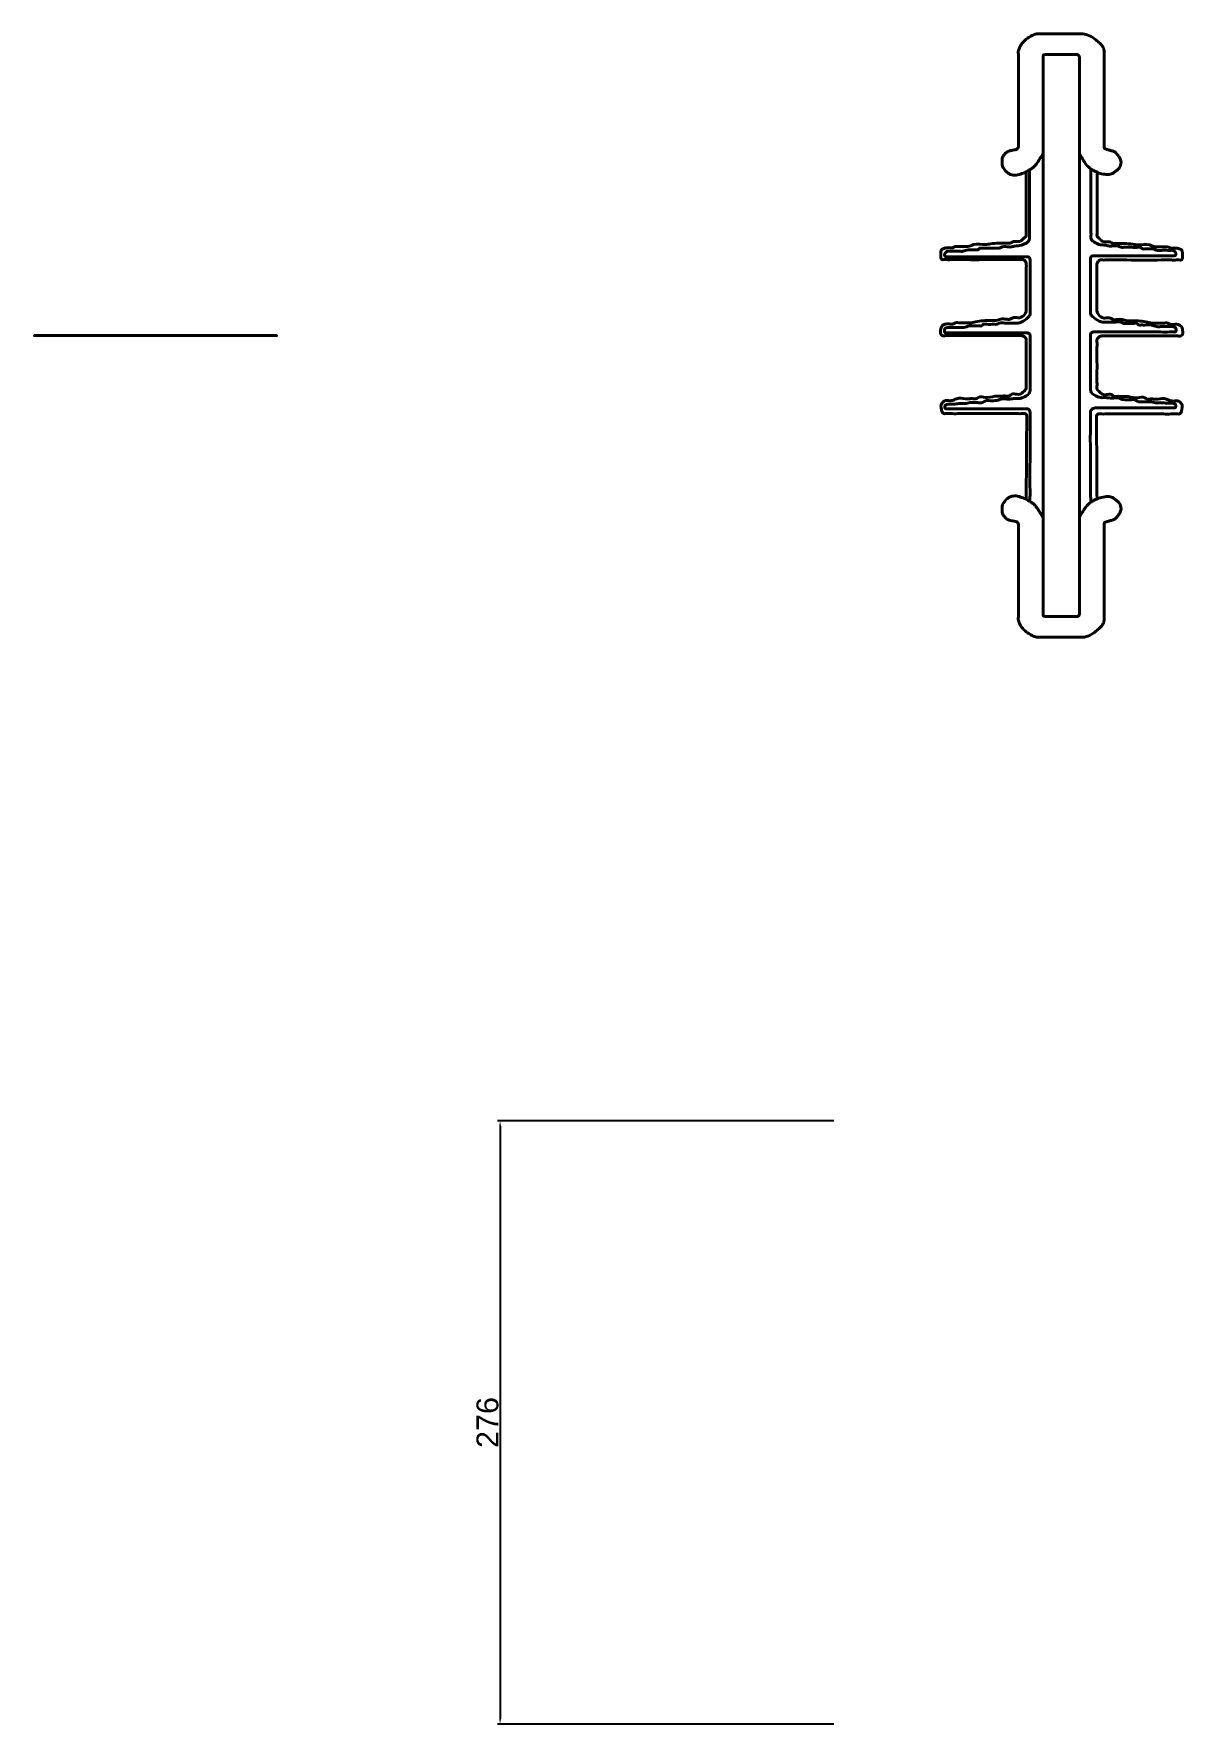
# Model space of a CAD drawing. Header units: millimetres. Extents: x 4108 to 4634, y 1824 to 2597.
import ezdxf

# ---------------------------------------------------------------- set-up
doc = ezdxf.new("R2010")
doc.units = ezdxf.units.MM
doc.styles.get("Standard").update_dxf_attribs({"font": 'arial.ttf'})
doc.dimstyles.new('ISO-25', dxfattribs={"dimtxt": 10, "dimasz": 2.5, "dimexe": 1.25, "dimexo": 0.625, "dimtad": 1, "dimtxsty": 'Standard', "dimcen": 2.5, "dimadec": 0, "dimazin": 0, "dimtfac": 1, "dimtmove": 0, "dimatfit": 3, "dimfxl": 1, "dimarcsym": 0})

# ---------------------------------------------------------------- blocks, each defined once
blk = doc.blocks.new('*D1')
at = {"color": 0, "lineweight": -2, "transparency": 16777216}
for p, q in [((4473.82, 2099.85), (4320, 2099.85)), ((4321.25, 2097.35), (4321.25, 1826.35)), ((4473.82, 1823.85), (4320, 1823.85))]:
    blk.add_line(p, q, dxfattribs=at)
at = {"color": 0, "lineweight": 40, "transparency": 16777216}
for points in [[(4320.83, 2097.35), (4321.66, 2097.35), (4321.25, 2099.85)], [(4320.83, 1826.35), (4321.66, 1826.35), (4321.25, 1823.85)]]:
    blk.add_solid(points, dxfattribs=at)
at = {"layer": 'Defpoints', "color": 0, "lineweight": 40, "transparency": 16777216}
for p in [(4474.44, 2099.85), (4321.25, 1823.85), (4474.44, 1823.85)]:
    blk.add_point(p, dxfattribs=at)
at = {"color": 0, "lineweight": 40, "transparency": 16777216, "insert": (4315.52, 1961.85), "char_height": 10, "attachment_point": 5, "rotation": 90}
blk.add_mtext('276', dxfattribs=at)

msp = doc.modelspace()

# ---------------------------------------------------------------- linework, layer by layer
at = {"color": 1, "lineweight": 40}
for points in [[(4577.744, 2597.066), (4573.292, 2597.066), (4570.135, 2597.066), (4568.435, 2597.066), (4567.424, 2597.066), (4566.614, 2597.066), (4564.591, 2596.258), (4562.527, 2595.044), (4560.301, 2593.063), (4559.005, 2591.122), (4558.317, 2589.383), (4558.317, 2587.24), (4558.317, 2584.094), (4558.317, 2581.924), (4558.317, 2575.631), (4558.317, 2563.145), (4558.317, 2555.992), (4558.317, 2550.674), (4558.317, 2548.097), (4558.317, 2546.398), (4558.317, 2545.413), (4557.651, 2544.29), (4556.38, 2543.964), (4554.145, 2543.478), (4552.604, 2542.721), (4551.664, 2541.573), (4550.858, 2540.066), (4550.858, 2539.416), (4550.858, 2537.628), (4551.294, 2535.906), (4551.924, 2535.078), (4553.618, 2533.331), (4554.761, 2532.774), (4557.231, 2532.461), (4559.945, 2533.176), (4561.871, 2533.965)], [(4577.744, 2597.066), (4580.787, 2597.066), (4584.158, 2597.066), (4587.156, 2597.066), (4587.771, 2597.066), (4590.767, 2596.223), (4593.772, 2594.306), (4595.582, 2592.768), (4596.699, 2591.446), (4597.455, 2589.866), (4597.598, 2588.641), (4597.598, 2588.014), (4597.598, 2584.813), (4597.598, 2575.743), (4597.598, 2565.882), (4597.598, 2559.074), (4597.598, 2552.382), (4597.598, 2550.394), (4597.598, 2549.093), (4597.598, 2547.9), (4597.598, 2547.081), (4597.598, 2545.977), (4597.598, 2545.282), (4597.598, 2544.89), (4598.453, 2544.259), (4599.219, 2544.071), (4600.788, 2543.625), (4602.356, 2543.038), (4603.248, 2542.236), (4604.383, 2540.721), (4605.173, 2538.951), (4604.799, 2536.354), (4603.804, 2535.035), (4602.61, 2534.041), (4601.344, 2533.192), (4599.282, 2532.722), (4596.266, 2533.1), (4595.099, 2533.41), (4594.269, 2533.804)], [(4163.258, 2459.066, 138), (4158.806, 2459.066, 138), (4155.649, 2459.066, 138), (4153.95, 2459.066, 138), (4152.938, 2459.066, 138), (4152.128, 2459.066, 138), (4150.105, 2459.066, 137.191), (4148.041, 2459.066, 135.978), (4145.815, 2459.066, 133.996), (4144.52, 2459.066, 132.055), (4143.832, 2459.066, 130.317), (4143.832, 2459.066, 128.173), (4143.832, 2459.066, 125.028), (4143.832, 2459.066, 122.858), (4143.832, 2459.066, 116.564), (4143.832, 2459.066, 104.078), (4143.832, 2459.066, 96.925), (4143.832, 2459.066, 91.608), (4143.832, 2459.066, 89.031), (4143.832, 2459.066, 87.332), (4143.832, 2459.066, 86.347), (4143.165, 2459.066, 85.223), (4141.894, 2459.066, 84.898), (4139.659, 2459.066, 84.411), (4138.118, 2459.066, 83.655), (4137.178, 2459.066, 82.506), (4136.372, 2459.066, 81), (4136.372, 2459.066, 80.35), (4136.372, 2459.066, 78.562), (4136.808, 2459.066, 76.84), (4137.438, 2459.066, 76.012), (4139.133, 2459.066, 74.265), (4140.275, 2459.066, 73.707), (4142.745, 2459.066, 73.395), (4145.459, 2459.066, 74.11), (4147.385, 2459.066, 74.899)], [(4163.258, 2459.066, -138), (4158.806, 2459.066, -138), (4155.649, 2459.066, -138), (4153.95, 2459.066, -138), (4152.938, 2459.066, -138), (4152.128, 2459.066, -138), (4150.105, 2459.066, -137.191), (4148.041, 2459.066, -135.978), (4145.815, 2459.066, -133.996), (4144.52, 2459.066, -132.055), (4143.832, 2459.066, -130.317), (4143.832, 2459.066, -128.173), (4143.832, 2459.066, -125.028), (4143.832, 2459.066, -122.858), (4143.832, 2459.066, -116.564), (4143.832, 2459.066, -104.078), (4143.832, 2459.066, -96.925), (4143.832, 2459.066, -91.608), (4143.832, 2459.066, -89.031), (4143.832, 2459.066, -87.332), (4143.832, 2459.066, -86.347), (4143.165, 2459.066, -85.223), (4141.894, 2459.066, -84.898), (4139.659, 2459.066, -84.411), (4138.118, 2459.066, -83.655), (4137.178, 2459.066, -82.506), (4136.372, 2459.066, -81), (4136.372, 2459.066, -80.35), (4136.372, 2459.066, -78.562), (4136.808, 2459.066, -76.84), (4137.438, 2459.066, -76.012), (4139.133, 2459.066, -74.265), (4140.275, 2459.066, -73.707), (4142.745, 2459.066, -73.395), (4145.459, 2459.066, -74.11), (4147.385, 2459.066, -74.899)], [(4163.258, 2459.066, 138), (4166.302, 2459.066, 138), (4169.672, 2459.066, 138), (4172.67, 2459.066, 138), (4173.285, 2459.066, 138), (4176.281, 2459.066, 137.157), (4179.287, 2459.066, 135.24), (4181.096, 2459.066, 133.702), (4182.213, 2459.066, 132.38), (4182.969, 2459.066, 130.8), (4183.112, 2459.066, 129.575), (4183.112, 2459.066, 128.948), (4183.112, 2459.066, 125.747), (4183.112, 2459.066, 116.677), (4183.112, 2459.066, 106.815), (4183.112, 2459.066, 100.008), (4183.112, 2459.066, 93.315), (4183.112, 2459.066, 91.327), (4183.112, 2459.066, 90.027), (4183.112, 2459.066, 88.834), (4183.112, 2459.066, 88.015), (4183.112, 2459.066, 86.91), (4183.112, 2459.066, 86.216), (4183.112, 2459.066, 85.824), (4183.967, 2459.066, 85.193), (4184.733, 2459.066, 85.004), (4186.302, 2459.066, 84.559), (4187.871, 2459.066, 83.971), (4188.762, 2459.066, 83.17), (4189.897, 2459.066, 81.654), (4190.688, 2459.066, 79.885), (4190.313, 2459.066, 77.288), (4189.318, 2459.066, 75.969), (4188.125, 2459.066, 74.975), (4186.859, 2459.066, 74.125), (4184.797, 2459.066, 73.655), (4181.78, 2459.066, 74.034), (4180.614, 2459.066, 74.343), (4179.783, 2459.066, 74.737)], [(4163.258, 2459.066, -138), (4166.302, 2459.066, -138), (4169.672, 2459.066, -138), (4172.67, 2459.066, -138), (4173.285, 2459.066, -138), (4176.281, 2459.066, -137.157), (4179.287, 2459.066, -135.24), (4181.096, 2459.066, -133.702), (4182.213, 2459.066, -132.38), (4182.969, 2459.066, -130.8), (4183.112, 2459.066, -129.575), (4183.112, 2459.066, -128.948), (4183.112, 2459.066, -125.747), (4183.112, 2459.066, -116.677), (4183.112, 2459.066, -106.815), (4183.112, 2459.066, -100.008), (4183.112, 2459.066, -93.315), (4183.112, 2459.066, -91.327), (4183.112, 2459.066, -90.027), (4183.112, 2459.066, -88.834), (4183.112, 2459.066, -88.015), (4183.112, 2459.066, -86.91), (4183.112, 2459.066, -86.216), (4183.112, 2459.066, -85.824), (4183.967, 2459.066, -85.193), (4184.733, 2459.066, -85.004), (4186.302, 2459.066, -84.559), (4187.871, 2459.066, -83.971), (4188.762, 2459.066, -83.17), (4189.897, 2459.066, -81.654), (4190.688, 2459.066, -79.885), (4190.313, 2459.066, -77.288), (4189.318, 2459.066, -75.969), (4188.125, 2459.066, -74.975), (4186.859, 2459.066, -74.125), (4184.797, 2459.066, -73.655), (4181.78, 2459.066, -74.034), (4180.614, 2459.066, -74.343), (4179.783, 2459.066, -74.737)], [(4577.744, 2321.066), (4573.292, 2321.066), (4570.135, 2321.066), (4568.435, 2321.066), (4567.424, 2321.066), (4566.614, 2321.066), (4564.591, 2321.875), (4562.527, 2323.088), (4560.301, 2325.07), (4559.005, 2327.011), (4558.317, 2328.75), (4558.317, 2330.893), (4558.317, 2334.038), (4558.317, 2336.209), (4558.317, 2342.502), (4558.317, 2354.988), (4558.317, 2362.141), (4558.317, 2367.459), (4558.317, 2370.035), (4558.317, 2371.734), (4558.317, 2372.72), (4557.651, 2373.843), (4556.38, 2374.169), (4554.145, 2374.655), (4552.604, 2375.412), (4551.664, 2376.56), (4550.858, 2378.066), (4550.858, 2378.716), (4550.858, 2380.505), (4551.294, 2382.227), (4551.924, 2383.055), (4553.618, 2384.802), (4554.761, 2385.359), (4557.231, 2385.672), (4559.945, 2384.956), (4561.871, 2384.167)], [(4577.744, 2321.066), (4580.787, 2321.066), (4584.158, 2321.066), (4587.156, 2321.066), (4587.771, 2321.066), (4590.767, 2321.909), (4593.772, 2323.826), (4595.582, 2325.364), (4596.699, 2326.686), (4597.455, 2328.266), (4597.598, 2329.491), (4597.598, 2330.119), (4597.598, 2333.32), (4597.598, 2342.39), (4597.598, 2352.251), (4597.598, 2359.058), (4597.598, 2365.751), (4597.598, 2367.739), (4597.598, 2369.039), (4597.598, 2370.232), (4597.598, 2371.052), (4597.598, 2372.156), (4597.598, 2372.851), (4597.598, 2373.243), (4598.453, 2373.873), (4599.219, 2374.062), (4600.788, 2374.507), (4602.356, 2375.095), (4603.248, 2375.896), (4604.383, 2377.412), (4605.173, 2379.181), (4604.799, 2381.778), (4603.804, 2383.098), (4602.61, 2384.092), (4601.344, 2384.941), (4599.282, 2385.411), (4596.266, 2385.032), (4595.099, 2384.723), (4594.269, 2384.329)]]:
    msp.add_spline(points, degree=3, dxfattribs=at)
at = {"color": 4, "lineweight": 40}
for points in [[(4569.646, 2542.29), (4569.646, 2550.751), (4569.646, 2558.075), (4569.646, 2572.825), (4569.646, 2578.849), (4569.646, 2582.456), (4569.646, 2584.423), (4569.646, 2585.896), (4569.646, 2586.827), (4569.646, 2587.174), (4570.561, 2587.645), (4571.284, 2587.645), (4572.792, 2587.645), (4573.794, 2587.645), (4577.7, 2587.645), (4580.925, 2587.645), (4582.564, 2587.645), (4584.091, 2587.645), (4584.697, 2587.645), (4585.259, 2587.645), (4586.112, 2586.874), (4586.266, 2585.703), (4586.266, 2584.425), (4586.266, 2579.06), (4586.266, 2563.932), (4586.266, 2554.321), (4586.266, 2549.548), (4586.266, 2547.606), (4586.266, 2543.594), (4586.266, 2542.783), (4586.284, 2542.114)], [(4155.161, 2459.066, 83.224), (4155.161, 2459.066, 91.685), (4155.161, 2459.066, 99.008), (4155.161, 2459.066, 113.759), (4155.161, 2459.066, 119.783), (4155.161, 2459.066, 123.39), (4155.161, 2459.066, 125.357), (4155.161, 2459.066, 126.83), (4155.161, 2459.066, 127.761), (4155.161, 2459.066, 128.108), (4156.075, 2459.066, 128.578), (4156.798, 2459.066, 128.578), (4158.306, 2459.066, 128.578), (4159.308, 2459.066, 128.578), (4163.214, 2459.066, 128.578), (4166.439, 2459.066, 128.578), (4168.078, 2459.066, 128.578), (4169.605, 2459.066, 128.578), (4170.212, 2459.066, 128.578), (4170.773, 2459.066, 128.578), (4171.626, 2459.066, 127.808), (4171.78, 2459.066, 126.637), (4171.78, 2459.066, 125.359), (4171.78, 2459.066, 119.994), (4171.78, 2459.066, 104.866), (4171.78, 2459.066, 95.255), (4171.78, 2459.066, 90.482), (4171.78, 2459.066, 88.54), (4171.78, 2459.066, 84.527), (4171.78, 2459.066, 83.717), (4171.798, 2459.066, 83.047)], [(4155.161, 2459.066, -83.224), (4155.161, 2459.066, -91.685), (4155.161, 2459.066, -99.008), (4155.161, 2459.066, -113.759), (4155.161, 2459.066, -119.783), (4155.161, 2459.066, -123.39), (4155.161, 2459.066, -125.357), (4155.161, 2459.066, -126.83), (4155.161, 2459.066, -127.761), (4155.161, 2459.066, -128.108), (4156.075, 2459.066, -128.578), (4156.798, 2459.066, -128.578), (4158.306, 2459.066, -128.578), (4159.308, 2459.066, -128.578), (4163.214, 2459.066, -128.578), (4166.439, 2459.066, -128.578), (4168.078, 2459.066, -128.578), (4169.605, 2459.066, -128.578), (4170.212, 2459.066, -128.578), (4170.773, 2459.066, -128.578), (4171.626, 2459.066, -127.808), (4171.78, 2459.066, -126.637), (4171.78, 2459.066, -125.359), (4171.78, 2459.066, -119.994), (4171.78, 2459.066, -104.866), (4171.78, 2459.066, -95.255), (4171.78, 2459.066, -90.482), (4171.78, 2459.066, -88.54), (4171.78, 2459.066, -84.527), (4171.78, 2459.066, -83.717), (4171.798, 2459.066, -83.047)], [(4569.646, 2375.843), (4569.646, 2367.382), (4569.646, 2360.058), (4569.646, 2345.307), (4569.646, 2339.284), (4569.646, 2335.676), (4569.646, 2333.709), (4569.646, 2332.237), (4569.646, 2331.306), (4569.646, 2330.958), (4570.561, 2330.488), (4571.284, 2330.488), (4572.792, 2330.488), (4573.794, 2330.488), (4577.7, 2330.488), (4580.925, 2330.488), (4582.564, 2330.488), (4584.091, 2330.488), (4584.697, 2330.488), (4585.259, 2330.488), (4586.112, 2331.259), (4586.266, 2332.429), (4586.266, 2333.707), (4586.266, 2339.072), (4586.266, 2354.201), (4586.266, 2363.812), (4586.266, 2368.585), (4586.266, 2370.526), (4586.266, 2374.539), (4586.266, 2375.35), (4586.284, 2376.019)]]:
    msp.add_spline(points, degree=3, dxfattribs=at)
at = {"color": 3, "lineweight": 40}
for points in [[(4563.41, 2534.88), (4564.801, 2535.762), (4565.751, 2536.636), (4566.65, 2537.685), (4567.989, 2539.759), (4568.995, 2541.268), (4569.646, 2542.29)], [(4591.504, 2535.29), (4589.127, 2537.515), (4588.075, 2539.122), (4587.596, 2539.912), (4586.284, 2542.114)], [(4148.924, 2459.066, 75.814), (4150.315, 2459.066, 76.696), (4151.265, 2459.066, 77.57), (4152.164, 2459.066, 78.619), (4153.503, 2459.066, 80.693), (4154.509, 2459.066, 82.201), (4155.161, 2459.066, 83.224)], [(4148.924, 2459.066, -75.814), (4150.315, 2459.066, -76.696), (4151.265, 2459.066, -77.57), (4152.164, 2459.066, -78.619), (4153.503, 2459.066, -80.693), (4154.509, 2459.066, -82.201), (4155.161, 2459.066, -83.224)], [(4177.018, 2459.066, 76.224), (4174.641, 2459.066, 78.448), (4173.589, 2459.066, 80.056), (4173.11, 2459.066, 80.846), (4171.798, 2459.066, 83.047)], [(4177.018, 2459.066, -76.224), (4174.641, 2459.066, -78.448), (4173.589, 2459.066, -80.056), (4173.11, 2459.066, -80.846), (4172.024, 2459.066, -82.452), (4171.798, 2459.066, -83.047)], [(4563.41, 2383.253), (4564.801, 2382.37), (4565.751, 2381.496), (4566.65, 2380.448), (4567.989, 2378.373), (4568.995, 2376.865), (4569.646, 2375.843)], [(4591.504, 2382.843), (4589.127, 2380.618), (4588.075, 2379.01), (4587.596, 2378.22), (4586.51, 2376.614), (4586.284, 2376.019)]]:
    msp.add_spline(points, degree=3, dxfattribs=at)
at = {"color": 5, "lineweight": 40}
for points in [[(4569.646, 2542.29), (4569.646, 2375.843)], [(4586.284, 2542.114), (4586.284, 2376.019)], [(4155.161, 2459.066, 83.224), (4155.161, 2459.066, -83.224)], [(4171.798, 2459.066, 83.047), (4171.798, 2459.066, -83.047)]]:
    msp.add_spline(points, degree=3, dxfattribs=at)
at = {"color": 6, "lineweight": 40}
for points in [[(4561.871, 2533.965), (4561.871, 2530.201), (4561.871, 2526.821), (4561.871, 2519.944), (4561.871, 2514.729), (4561.871, 2510.245), (4561.871, 2507.935), (4561.871, 2506.689), (4561.871, 2505.589), (4561.871, 2504.691), (4560.947, 2503.701), (4559.388, 2502.326), (4557.425, 2502.051), (4556.031, 2502.051), (4554.49, 2501.318), (4553.7, 2501.318), (4552.109, 2501.318), (4549.357, 2501.318), (4545.541, 2501.004), (4543.288, 2500.688), (4537.766, 2500.688), (4535.103, 2499.77), (4534.11, 2499.77), (4529.748, 2499.77), (4528.8, 2499.557), (4528.287, 2499.2), (4527.715, 2499.2), (4525.413, 2499.2), (4523.887, 2498.794), (4523.111, 2498.246), (4522.835, 2497.111), (4522.835, 2495.854), (4522.835, 2494.728), (4523.288, 2493.787), (4524.249, 2493.787), (4525.613, 2493.787), (4527.861, 2493.787), (4532.472, 2493.787), (4548.234, 2493.787), (4552.755, 2493.787), (4555.006, 2493.787), (4555.952, 2493.787), (4557.149, 2493.787), (4558.095, 2493.787), (4559.35, 2493.787), (4560.257, 2493.787), (4561.089, 2493.47), (4561.537, 2492.974), (4561.927, 2491.602), (4561.927, 2490.323), (4561.927, 2488.9), (4561.927, 2485.434), (4561.927, 2479.351), (4561.927, 2476.765), (4561.927, 2475.031), (4561.927, 2473.447), (4561.927, 2472.15), (4561.927, 2471.099), (4561.927, 2470.536), (4561.245, 2468.91), (4558.785, 2467.225), (4558.273, 2467.225), (4555.711, 2467.225), (4554.462, 2466.553), (4552.765, 2466.553), (4550.3, 2466.553), (4548.026, 2465.945), (4545.721, 2465.945), (4538.737, 2465.332), (4536.124, 2464.881), (4534.221, 2464.881), (4531.576, 2464.881), (4529.448, 2464.881), (4528.319, 2464.301), (4527.093, 2464.301), (4525.061, 2464.301), (4523.803, 2463.785), (4523.093, 2463.044), (4522.827, 2462.146), (4522.827, 2459.744), (4523.479, 2459.052), (4524.945, 2459.052), (4527.145, 2459.052), (4530.668, 2459.052), (4533.397, 2459.052), (4538.367, 2459.052), (4552.2, 2459.052), (4554.75, 2459.052), (4556.169, 2459.052), (4558.041, 2459.052), (4559.768, 2459.052), (4561.269, 2458.325), (4561.886, 2457.4), (4561.886, 2456.385), (4561.886, 2453.869), (4561.886, 2447.308), (4561.886, 2441.683), (4561.886, 2439.74), (4561.886, 2437.745), (4561.886, 2436.081), (4561.886, 2434.884), (4560.749, 2433.487), (4558.985, 2432.223), (4557.553, 2432.223), (4555.256, 2432.223), (4553.891, 2431.391), (4552.726, 2431.391), (4550.429, 2431.391), (4548.731, 2431.391), (4544.221, 2430.76), (4543.218, 2430.76), (4539.939, 2430.76), (4538.902, 2430.191), (4537.665, 2430.191), (4536.025, 2430.191), (4534.085, 2430.191), (4530.091, 2430.191), (4528.634, 2429.542), (4526.282, 2429.292), (4524.788, 2429.292), (4523.388, 2428.173), (4522.948, 2427.393), (4522.948, 2426.218), (4523.299, 2424.546), (4524.094, 2423.349), (4525.01, 2423.349), (4528.067, 2423.349), (4531.477, 2423.349), (4536.816, 2423.349), (4541.741, 2423.349), (4548.285, 2423.349), (4553.693, 2423.349), (4558.171, 2423.349), (4559.617, 2423.349), (4561.244, 2423.349), (4562.109, 2422.441), (4562.109, 2422.183), (4562.109, 2420.559), (4562.109, 2418.553), (4561.871, 2384.167)], [(4563.41, 2534.88), (4563.41, 2532.561), (4563.41, 2531.265), (4563.41, 2523.744), (4563.41, 2521.846), (4563.41, 2516.194), (4563.41, 2512.064), (4563.41, 2510.031), (4563.41, 2508.862), (4563.41, 2507.249), (4563.41, 2505.73), (4563.41, 2504.187), (4563.41, 2503.299), (4562.5, 2501.756), (4561.12, 2500.985), (4559.763, 2500.377), (4556.559, 2499.95), (4554.961, 2499.574), (4554.044, 2499.574), (4550.847, 2499.574), (4549.578, 2499.058), (4548.073, 2499.058), (4541.608, 2499.058), (4540.829, 2499.058), (4539.719, 2498.276), (4538.821, 2498.276), (4537.168, 2498.276), (4535.349, 2498.276), (4532.928, 2497.613), (4531.334, 2497.613), (4528.336, 2497.613), (4526.908, 2497.613), (4525.885, 2497.613), (4525.195, 2497.233), (4524.672, 2496.567), (4524.672, 2495.45), (4526.242, 2495.117), (4527.432, 2495.117), (4530.549, 2495.117), (4540.138, 2495.117), (4552.225, 2495.117), (4553.499, 2495.117), (4555.669, 2495.117), (4557.458, 2495.117), (4558.77, 2495.117), (4560.511, 2495.117), (4561.823, 2495.117), (4562.639, 2495.117), (4563.477, 2494.584), (4563.622, 2493.762), (4563.622, 2493.014), (4563.622, 2491.642), (4563.622, 2488.217), (4563.622, 2477.244), (4563.622, 2474.462), (4563.622, 2473.115), (4563.622, 2471.875), (4563.622, 2470.661), (4563.622, 2469.572), (4563.622, 2468.743), (4562.647, 2467.331), (4559.628, 2465.217), (4558.151, 2464.799), (4556.575, 2464.799), (4551.997, 2464.799), (4549.609, 2464.799), (4548.329, 2464.208), (4547.171, 2464.208), (4543.749, 2464.208), (4542.391, 2464.208), (4541.454, 2463.462), (4540.713, 2463.462), (4538.912, 2463.462), (4535.778, 2463.462), (4533.329, 2462.738), (4531.588, 2462.738), (4529.427, 2462.738), (4527.683, 2462.738), (4525.981, 2462.738), (4524.715, 2462.145), (4524.497, 2460.866), (4524.934, 2460.288), (4525.731, 2460.288), (4527.511, 2460.288), (4531.604, 2460.288), (4534.962, 2460.288), (4541.539, 2460.288), (4550.065, 2460.288), (4553.663, 2460.288), (4555.953, 2460.288), (4557.273, 2460.288), (4558.905, 2460.288), (4559.745, 2460.288), (4560.791, 2460.288), (4561.52, 2460.288), (4562.392, 2460.288), (4563.501, 2459.663), (4563.678, 2458.469), (4563.678, 2457.064), (4563.678, 2444.679), (4563.678, 2441.528), (4563.678, 2439.405), (4563.678, 2438.033), (4563.678, 2436.636), (4563.678, 2435.315), (4563.678, 2434.125), (4563.275, 2432.748), (4560.265, 2430.675), (4558.743, 2430.267), (4556.682, 2430.267), (4554.441, 2430.038), (4553.051, 2430.038), (4550.359, 2430.038), (4549.109, 2429.468), (4547.715, 2429.282), (4544.739, 2429.282), (4543.487, 2429.282), (4541.731, 2428.384), (4539.762, 2428.384), (4537.846, 2428.384), (4536.276, 2428.384), (4533.828, 2427.932), (4532.684, 2427.932), (4531.048, 2427.932), (4528.716, 2427.676), (4527.498, 2427.676), (4524.977, 2427.278), (4524.649, 2426.822), (4524.649, 2426.091), (4525.052, 2425.592), (4525.741, 2425.592), (4526.919, 2425.592), (4528.807, 2425.592), (4532.042, 2425.592), (4536.985, 2425.592), (4542.954, 2425.592), (4546.779, 2425.592), (4553.825, 2425.592), (4555.329, 2425.592), (4556.941, 2425.592), (4558.526, 2425.592), (4560.029, 2425.592), (4560.888, 2425.592), (4561.989, 2425.592), (4563.505, 2424.725), (4563.628, 2423.852), (4563.628, 2422.112), (4563.628, 2417.64), (4563.628, 2403.513), (4563.628, 2388.281), (4563.628, 2385.857), (4563.474, 2383.869), (4563.41, 2383.253)], [(4591.504, 2535.29), (4591.504, 2532.971), (4591.504, 2531.674), (4591.504, 2524.154), (4591.504, 2522.256), (4591.504, 2516.604), (4591.504, 2512.474), (4591.504, 2510.44), (4591.504, 2509.272), (4591.504, 2507.659), (4591.504, 2506.14), (4591.504, 2504.597), (4591.504, 2503.709), (4592.414, 2502.166), (4593.794, 2501.395), (4595.151, 2500.787), (4598.355, 2500.36), (4599.953, 2499.984), (4600.87, 2499.984), (4604.067, 2499.984), (4605.336, 2499.468), (4606.84, 2499.468), (4613.305, 2499.468), (4614.085, 2499.468), (4615.195, 2498.686), (4616.093, 2498.686), (4617.746, 2498.686), (4619.565, 2498.686), (4621.986, 2498.023), (4623.58, 2498.023), (4626.578, 2498.023), (4628.006, 2498.023), (4629.029, 2498.023), (4629.719, 2497.643), (4630.242, 2496.977), (4630.242, 2495.859), (4628.672, 2495.527), (4627.482, 2495.527), (4624.365, 2495.527), (4614.776, 2495.527), (4602.689, 2495.527), (4601.415, 2495.527), (4599.244, 2495.527), (4597.455, 2495.527), (4596.144, 2495.527), (4594.402, 2495.527), (4593.091, 2495.527), (4592.274, 2495.527), (4591.437, 2494.994), (4591.292, 2494.172), (4591.292, 2493.424), (4591.292, 2492.052), (4591.292, 2488.627), (4591.292, 2477.654), (4591.292, 2474.871), (4591.292, 2473.525), (4591.292, 2472.285), (4591.292, 2471.071), (4591.292, 2469.981), (4591.292, 2469.153), (4592.266, 2467.741), (4595.286, 2465.627), (4596.763, 2465.209), (4598.338, 2465.209), (4602.917, 2465.209), (4605.305, 2465.209), (4606.585, 2464.618), (4607.742, 2464.618), (4611.165, 2464.618), (4612.522, 2464.618), (4613.46, 2463.872), (4614.2, 2463.872), (4616.002, 2463.872), (4619.136, 2463.872), (4621.585, 2463.148), (4623.326, 2463.148), (4625.487, 2463.148), (4627.231, 2463.148), (4628.933, 2463.148), (4630.198, 2462.555), (4630.417, 2461.275), (4629.98, 2460.698), (4629.183, 2460.698), (4627.402, 2460.698), (4623.31, 2460.698), (4619.952, 2460.698), (4613.375, 2460.698), (4604.849, 2460.698), (4601.251, 2460.698), (4598.961, 2460.698), (4597.641, 2460.698), (4596.008, 2460.698), (4595.169, 2460.698), (4594.123, 2460.698), (4593.393, 2460.698), (4592.522, 2460.698), (4591.412, 2460.073), (4591.236, 2458.879), (4591.236, 2457.474), (4591.236, 2445.089), (4591.236, 2441.938), (4591.236, 2439.815), (4591.236, 2438.443), (4591.236, 2437.045), (4591.236, 2435.725), (4591.236, 2434.534), (4591.639, 2433.158), (4594.649, 2431.085), (4596.17, 2430.677), (4598.231, 2430.677), (4600.472, 2430.448), (4601.863, 2430.448), (4604.555, 2430.448), (4605.804, 2429.878), (4607.199, 2429.692), (4610.175, 2429.692), (4611.427, 2429.692), (4613.183, 2428.794), (4615.152, 2428.794), (4617.068, 2428.794), (4618.638, 2428.794), (4621.086, 2428.342), (4622.23, 2428.342), (4623.865, 2428.342), (4626.197, 2428.086), (4627.416, 2428.086), (4629.936, 2427.688), (4630.265, 2427.232), (4630.265, 2426.501), (4629.862, 2426.002), (4629.173, 2426.002), (4627.995, 2426.002), (4626.107, 2426.002), (4622.871, 2426.002), (4617.929, 2426.002), (4611.96, 2426.002), (4608.134, 2426.002), (4601.088, 2426.002), (4599.585, 2426.002), (4597.973, 2426.002), (4596.388, 2426.002), (4594.884, 2426.002), (4594.026, 2426.002), (4592.924, 2425.836), (4591.682, 2425.135), (4591.286, 2424.262), (4591.286, 2422.522), (4591.286, 2418.05), (4591.286, 2403.922), (4591.286, 2388.69), (4591.286, 2386.266), (4591.44, 2384.278), (4591.504, 2382.843)], [(4594.269, 2533.804), (4594.269, 2530.039), (4594.269, 2526.659), (4594.269, 2519.783), (4594.269, 2514.567), (4594.269, 2510.084), (4594.269, 2507.774), (4594.269, 2506.527), (4594.269, 2505.427), (4594.269, 2504.529), (4595.193, 2503.539), (4596.752, 2502.165), (4598.715, 2501.89), (4600.109, 2501.89), (4601.65, 2501.156), (4602.441, 2501.156), (4604.031, 2501.156), (4606.783, 2501.156), (4610.6, 2500.842), (4612.852, 2500.526), (4618.374, 2500.526), (4621.037, 2499.608), (4622.031, 2499.608), (4626.393, 2499.608), (4627.34, 2499.395), (4627.853, 2499.038), (4628.426, 2499.038), (4630.727, 2499.038), (4632.254, 2498.633), (4633.029, 2498.085), (4633.305, 2496.949), (4633.305, 2495.692), (4633.305, 2494.566), (4632.852, 2493.625), (4631.891, 2493.625), (4630.527, 2493.625), (4628.28, 2493.625), (4623.669, 2493.625), (4607.906, 2493.625), (4603.386, 2493.625), (4601.134, 2493.625), (4600.188, 2493.625), (4598.991, 2493.625), (4598.045, 2493.625), (4596.79, 2493.625), (4595.883, 2493.625), (4595.051, 2493.308), (4594.603, 2492.812), (4594.213, 2491.441), (4594.213, 2490.161), (4594.213, 2488.738), (4594.213, 2485.272), (4594.213, 2479.189), (4594.213, 2476.603), (4594.213, 2474.869), (4594.213, 2473.285), (4594.213, 2471.989), (4594.213, 2470.938), (4594.213, 2470.375), (4594.895, 2468.748), (4597.355, 2467.063), (4597.867, 2467.063), (4600.429, 2467.063), (4601.678, 2466.391), (4603.375, 2466.391), (4605.841, 2466.391), (4608.114, 2465.783), (4610.42, 2465.783), (4617.403, 2465.171), (4620.016, 2464.72), (4621.919, 2464.72), (4624.564, 2464.72), (4626.693, 2464.72), (4627.822, 2464.139), (4629.047, 2464.139), (4631.08, 2464.139), (4632.338, 2463.624), (4633.047, 2462.882), (4633.313, 2461.984), (4633.313, 2459.583), (4632.661, 2458.891), (4631.195, 2458.891), (4628.995, 2458.891), (4625.472, 2458.891), (4622.743, 2458.891), (4617.774, 2458.891), (4603.94, 2458.891), (4601.39, 2458.891), (4599.971, 2458.891), (4598.1, 2458.891), (4596.372, 2458.891), (4594.871, 2458.163), (4594.254, 2457.239), (4594.254, 2456.223), (4594.254, 2453.707), (4594.254, 2447.147), (4594.254, 2441.521), (4594.254, 2439.579), (4594.254, 2437.583), (4594.254, 2435.92), (4594.254, 2434.722), (4595.391, 2433.325), (4597.156, 2432.061), (4598.587, 2432.061), (4600.884, 2432.061), (4602.249, 2431.229), (4603.414, 2431.229), (4605.711, 2431.229), (4607.409, 2431.229), (4611.919, 2430.598), (4612.923, 2430.598), (4616.201, 2430.598), (4617.238, 2430.03), (4618.476, 2430.03), (4620.115, 2430.03), (4622.055, 2430.03), (4626.049, 2430.03), (4627.506, 2429.38), (4629.858, 2429.131), (4631.352, 2429.131), (4632.752, 2428.011), (4633.193, 2427.231), (4633.193, 2426.056), (4632.841, 2424.385), (4632.046, 2423.187), (4631.131, 2423.187), (4628.073, 2423.187), (4624.663, 2423.187), (4619.325, 2423.187), (4614.399, 2423.187), (4607.855, 2423.187), (4602.447, 2423.187), (4597.97, 2423.187), (4596.523, 2423.187), (4594.896, 2423.187), (4594.031, 2422.279), (4594.031, 2422.022), (4594.031, 2420.397), (4594.031, 2418.391), (4594.269, 2384.329)], [(4147.385, 2459.066, 74.899), (4147.385, 2459.066, 71.135), (4147.385, 2459.066, 67.755), (4147.385, 2459.066, 60.878), (4147.385, 2459.066, 55.662), (4147.385, 2459.066, 51.179), (4147.385, 2459.066, 48.869), (4147.385, 2459.066, 47.623), (4147.385, 2459.066, 46.523), (4147.385, 2459.066, 45.625), (4146.461, 2459.066, 44.635), (4144.902, 2459.066, 43.26), (4142.939, 2459.066, 42.985), (4141.545, 2459.066, 42.985), (4140.004, 2459.066, 42.252), (4139.214, 2459.066, 42.252), (4137.623, 2459.066, 42.252), (4134.871, 2459.066, 42.252), (4131.055, 2459.066, 41.937), (4128.803, 2459.066, 41.621), (4123.28, 2459.066, 41.621), (4120.617, 2459.066, 40.703), (4119.624, 2459.066, 40.703), (4115.262, 2459.066, 40.703), (4114.314, 2459.066, 40.491), (4113.801, 2459.066, 40.133), (4113.229, 2459.066, 40.133), (4110.927, 2459.066, 40.133), (4109.401, 2459.066, 39.728), (4108.626, 2459.066, 39.18), (4108.349, 2459.066, 38.045), (4108.349, 2459.066, 36.787), (4108.349, 2459.066, 35.661), (4108.802, 2459.066, 34.721), (4109.763, 2459.066, 34.721), (4111.127, 2459.066, 34.721), (4113.375, 2459.066, 34.721), (4117.986, 2459.066, 34.721), (4133.748, 2459.066, 34.721), (4138.269, 2459.066, 34.721), (4140.52, 2459.066, 34.721), (4141.466, 2459.066, 34.721), (4142.663, 2459.066, 34.721), (4143.609, 2459.066, 34.721), (4144.864, 2459.066, 34.721), (4145.772, 2459.066, 34.721), (4146.603, 2459.066, 34.404), (4147.051, 2459.066, 33.908), (4147.441, 2459.066, 32.536), (4147.441, 2459.066, 31.256), (4147.441, 2459.066, 29.833), (4147.441, 2459.066, 26.368), (4147.441, 2459.066, 20.284), (4147.441, 2459.066, 17.699), (4147.441, 2459.066, 15.964), (4147.441, 2459.066, 14.381), (4147.441, 2459.066, 13.084), (4147.441, 2459.066, 12.033), (4147.441, 2459.066, 11.47), (4146.759, 2459.066, 9.844), (4144.3, 2459.066, 8.158), (4143.787, 2459.066, 8.158), (4141.225, 2459.066, 8.158), (4139.977, 2459.066, 7.487), (4138.28, 2459.066, 7.487), (4135.814, 2459.066, 7.487), (4133.54, 2459.066, 6.879), (4131.235, 2459.066, 6.879), (4124.251, 2459.066, 6.266), (4121.639, 2459.066, 5.815), (4119.736, 2459.066, 5.815), (4117.091, 2459.066, 5.815), (4114.962, 2459.066, 5.815), (4113.833, 2459.066, 5.235), (4112.607, 2459.066, 5.235), (4110.575, 2459.066, 5.235), (4109.317, 2459.066, 4.719), (4108.607, 2459.066, 3.978), (4108.342, 2459.066, 3.079), (4108.342, 2459.066, 0.678), (4108.993, 2459.066, -0.014), (4110.46, 2459.066, -0.014), (4112.659, 2459.066, -0.014), (4116.182, 2459.066, -0.014), (4118.911, 2459.066, -0.014), (4123.881, 2459.066, -0.014), (4137.714, 2459.066, -0.014), (4140.264, 2459.066, -0.014), (4141.683, 2459.066, -0.014), (4143.555, 2459.066, -0.014), (4145.282, 2459.066, -0.014), (4146.783, 2459.066, -0.741), (4147.4, 2459.066, -1.666), (4147.4, 2459.066, -2.682), (4147.4, 2459.066, -5.197), (4147.4, 2459.066, -11.758), (4147.4, 2459.066, -17.383), (4147.4, 2459.066, -19.326), (4147.4, 2459.066, -21.322), (4147.4, 2459.066, -22.985), (4147.4, 2459.066, -24.183), (4146.263, 2459.066, -25.58), (4144.499, 2459.066, -26.844), (4143.067, 2459.066, -26.844), (4140.77, 2459.066, -26.844), (4139.405, 2459.066, -27.675), (4138.24, 2459.066, -27.675), (4135.943, 2459.066, -27.675), (4134.245, 2459.066, -27.675), (4129.736, 2459.066, -28.307), (4128.732, 2459.066, -28.307), (4125.454, 2459.066, -28.307), (4124.416, 2459.066, -28.875), (4123.179, 2459.066, -28.875), (4121.539, 2459.066, -28.875), (4119.599, 2459.066, -28.875), (4115.606, 2459.066, -28.875), (4114.148, 2459.066, -29.524), (4111.796, 2459.066, -29.774), (4110.303, 2459.066, -29.774), (4108.902, 2459.066, -30.893), (4108.462, 2459.066, -31.674), (4108.462, 2459.066, -32.849), (4108.814, 2459.066, -34.52), (4109.608, 2459.066, -35.717), (4110.524, 2459.066, -35.717), (4113.581, 2459.066, -35.717), (4116.991, 2459.066, -35.717), (4122.33, 2459.066, -35.717), (4127.255, 2459.066, -35.717), (4133.8, 2459.066, -35.717), (4139.207, 2459.066, -35.717), (4143.685, 2459.066, -35.717), (4145.131, 2459.066, -35.717), (4146.758, 2459.066, -35.717), (4147.623, 2459.066, -36.626), (4147.623, 2459.066, -36.883), (4147.623, 2459.066, -38.508), (4147.623, 2459.066, -40.513), (4147.385, 2459.066, -74.899)], [(4148.924, 2459.066, 75.814), (4148.924, 2459.066, 73.495), (4148.924, 2459.066, 72.198), (4148.924, 2459.066, 64.678), (4148.924, 2459.066, 62.78), (4148.924, 2459.066, 57.128), (4148.924, 2459.066, 52.998), (4148.924, 2459.066, 50.964), (4148.924, 2459.066, 49.796), (4148.924, 2459.066, 48.183), (4148.924, 2459.066, 46.663), (4148.924, 2459.066, 45.121), (4148.924, 2459.066, 44.233), (4148.014, 2459.066, 42.69), (4146.634, 2459.066, 41.919), (4145.277, 2459.066, 41.311), (4142.073, 2459.066, 40.884), (4140.475, 2459.066, 40.508), (4139.558, 2459.066, 40.508), (4136.361, 2459.066, 40.508), (4135.092, 2459.066, 39.991), (4133.587, 2459.066, 39.991), (4127.122, 2459.066, 39.991), (4126.343, 2459.066, 39.991), (4125.233, 2459.066, 39.21), (4124.335, 2459.066, 39.21), (4122.682, 2459.066, 39.21), (4120.863, 2459.066, 39.21), (4118.442, 2459.066, 38.547), (4116.848, 2459.066, 38.547), (4113.85, 2459.066, 38.547), (4112.422, 2459.066, 38.547), (4111.399, 2459.066, 38.547), (4110.709, 2459.066, 38.166), (4110.186, 2459.066, 37.501), (4110.186, 2459.066, 36.383), (4111.756, 2459.066, 36.05), (4112.946, 2459.066, 36.05), (4116.063, 2459.066, 36.05), (4125.652, 2459.066, 36.05), (4137.739, 2459.066, 36.05), (4139.013, 2459.066, 36.05), (4141.184, 2459.066, 36.05), (4142.972, 2459.066, 36.05), (4144.284, 2459.066, 36.05), (4146.025, 2459.066, 36.05), (4147.337, 2459.066, 36.05), (4148.154, 2459.066, 36.05), (4148.991, 2459.066, 35.518), (4149.136, 2459.066, 34.695), (4149.136, 2459.066, 33.948), (4149.136, 2459.066, 32.576), (4149.136, 2459.066, 29.15), (4149.136, 2459.066, 18.178), (4149.136, 2459.066, 15.395), (4149.136, 2459.066, 14.048), (4149.136, 2459.066, 12.809), (4149.136, 2459.066, 11.595), (4149.136, 2459.066, 10.505), (4149.136, 2459.066, 9.677), (4148.162, 2459.066, 8.265), (4145.142, 2459.066, 6.151), (4143.665, 2459.066, 5.732), (4142.09, 2459.066, 5.732), (4137.511, 2459.066, 5.732), (4135.123, 2459.066, 5.732), (4133.843, 2459.066, 5.142), (4132.686, 2459.066, 5.142), (4129.263, 2459.066, 5.142), (4127.906, 2459.066, 5.142), (4126.968, 2459.066, 4.396), (4126.228, 2459.066, 4.396), (4124.426, 2459.066, 4.396), (4121.292, 2459.066, 4.396), (4118.843, 2459.066, 3.671), (4117.102, 2459.066, 3.671), (4114.941, 2459.066, 3.671), (4113.197, 2459.066, 3.671), (4111.495, 2459.066, 3.671), (4110.23, 2459.066, 3.079), (4110.011, 2459.066, 1.799), (4110.448, 2459.066, 1.222), (4111.245, 2459.066, 1.222), (4113.025, 2459.066, 1.222), (4117.118, 2459.066, 1.222), (4120.476, 2459.066, 1.222), (4127.053, 2459.066, 1.222), (4135.579, 2459.066, 1.222), (4139.177, 2459.066, 1.222), (4141.467, 2459.066, 1.222), (4142.787, 2459.066, 1.222), (4144.419, 2459.066, 1.222), (4145.259, 2459.066, 1.222), (4146.305, 2459.066, 1.222), (4147.034, 2459.066, 1.222), (4147.906, 2459.066, 1.222), (4149.016, 2459.066, 0.597), (4149.192, 2459.066, -0.597), (4149.192, 2459.066, -2.002), (4149.192, 2459.066, -14.387), (4149.192, 2459.066, -17.538), (4149.192, 2459.066, -19.661), (4149.192, 2459.066, -21.033), (4149.192, 2459.066, -22.431), (4149.192, 2459.066, -23.751), (4149.192, 2459.066, -24.942), (4148.789, 2459.066, -26.318), (4145.779, 2459.066, -28.391), (4144.257, 2459.066, -28.8), (4142.196, 2459.066, -28.8), (4139.955, 2459.066, -29.028), (4138.565, 2459.066, -29.028), (4135.873, 2459.066, -29.028), (4134.624, 2459.066, -29.598), (4133.229, 2459.066, -29.784), (4130.253, 2459.066, -29.784), (4129.001, 2459.066, -29.784), (4127.245, 2459.066, -30.683), (4125.276, 2459.066, -30.683), (4123.36, 2459.066, -30.683), (4121.79, 2459.066, -30.683), (4119.342, 2459.066, -31.135), (4118.198, 2459.066, -31.135), (4116.563, 2459.066, -31.135), (4114.231, 2459.066, -31.39), (4113.012, 2459.066, -31.39), (4110.492, 2459.066, -31.789), (4110.163, 2459.066, -32.244), (4110.163, 2459.066, -32.976), (4110.566, 2459.066, -33.474), (4111.255, 2459.066, -33.474), (4112.433, 2459.066, -33.474), (4114.321, 2459.066, -33.474), (4117.556, 2459.066, -33.474), (4122.499, 2459.066, -33.474), (4128.468, 2459.066, -33.474), (4132.294, 2459.066, -33.474), (4139.34, 2459.066, -33.474), (4140.843, 2459.066, -33.474), (4142.455, 2459.066, -33.474), (4144.04, 2459.066, -33.474), (4145.544, 2459.066, -33.474), (4146.402, 2459.066, -33.474), (4147.504, 2459.066, -33.474), (4149.02, 2459.066, -34.341), (4149.142, 2459.066, -35.215), (4149.142, 2459.066, -36.954), (4149.142, 2459.066, -41.426), (4149.142, 2459.066, -55.554), (4149.142, 2459.066, -70.786), (4149.142, 2459.066, -73.21), (4148.988, 2459.066, -75.198), (4148.924, 2459.066, -75.814)], [(4177.018, 2459.066, 76.224), (4177.018, 2459.066, 73.905), (4177.018, 2459.066, 72.608), (4177.018, 2459.066, 65.088), (4177.018, 2459.066, 63.19), (4177.018, 2459.066, 57.538), (4177.018, 2459.066, 53.408), (4177.018, 2459.066, 51.374), (4177.018, 2459.066, 50.205), (4177.018, 2459.066, 48.593), (4177.018, 2459.066, 47.073), (4177.018, 2459.066, 45.531), (4177.018, 2459.066, 44.642), (4177.928, 2459.066, 43.1), (4179.308, 2459.066, 42.328), (4180.665, 2459.066, 41.721), (4183.869, 2459.066, 41.294), (4185.467, 2459.066, 40.918), (4186.384, 2459.066, 40.918), (4189.581, 2459.066, 40.918), (4190.85, 2459.066, 40.401), (4192.355, 2459.066, 40.401), (4198.82, 2459.066, 40.401), (4199.599, 2459.066, 40.401), (4200.709, 2459.066, 39.62), (4201.607, 2459.066, 39.62), (4203.26, 2459.066, 39.62), (4205.079, 2459.066, 39.62), (4207.5, 2459.066, 38.957), (4209.094, 2459.066, 38.957), (4212.092, 2459.066, 38.957), (4213.52, 2459.066, 38.957), (4214.543, 2459.066, 38.957), (4215.233, 2459.066, 38.576), (4215.756, 2459.066, 37.911), (4215.756, 2459.066, 36.793), (4214.186, 2459.066, 36.46), (4212.996, 2459.066, 36.46), (4209.879, 2459.066, 36.46), (4200.29, 2459.066, 36.46), (4188.203, 2459.066, 36.46), (4186.929, 2459.066, 36.46), (4184.759, 2459.066, 36.46), (4182.97, 2459.066, 36.46), (4181.658, 2459.066, 36.46), (4179.917, 2459.066, 36.46), (4178.605, 2459.066, 36.46), (4177.789, 2459.066, 36.46), (4176.951, 2459.066, 35.927), (4176.806, 2459.066, 35.105), (4176.806, 2459.066, 34.357), (4176.806, 2459.066, 32.986), (4176.806, 2459.066, 29.56), (4176.806, 2459.066, 18.588), (4176.806, 2459.066, 15.805), (4176.806, 2459.066, 14.458), (4176.806, 2459.066, 13.218), (4176.806, 2459.066, 12.005), (4176.806, 2459.066, 10.915), (4176.806, 2459.066, 10.087), (4177.78, 2459.066, 8.675), (4180.8, 2459.066, 6.561), (4182.277, 2459.066, 6.142), (4183.853, 2459.066, 6.142), (4188.431, 2459.066, 6.142), (4190.819, 2459.066, 6.142), (4192.099, 2459.066, 5.552), (4193.256, 2459.066, 5.552), (4196.679, 2459.066, 5.552), (4198.036, 2459.066, 5.552), (4198.974, 2459.066, 4.806), (4199.715, 2459.066, 4.806), (4201.516, 2459.066, 4.806), (4204.65, 2459.066, 4.806), (4207.099, 2459.066, 4.081), (4208.84, 2459.066, 4.081), (4211.001, 2459.066, 4.081), (4212.745, 2459.066, 4.081), (4214.447, 2459.066, 4.081), (4215.712, 2459.066, 3.489), (4215.931, 2459.066, 2.209), (4215.494, 2459.066, 1.632), (4214.697, 2459.066, 1.632), (4212.917, 2459.066, 1.632), (4208.824, 2459.066, 1.632), (4205.466, 2459.066, 1.632), (4198.889, 2459.066, 1.632), (4190.363, 2459.066, 1.632), (4186.765, 2459.066, 1.632), (4184.475, 2459.066, 1.632), (4183.155, 2459.066, 1.632), (4181.523, 2459.066, 1.632), (4180.683, 2459.066, 1.632), (4179.637, 2459.066, 1.632), (4178.908, 2459.066, 1.632), (4178.036, 2459.066, 1.632), (4176.927, 2459.066, 1.007), (4176.75, 2459.066, -0.187), (4176.75, 2459.066, -1.592), (4176.75, 2459.066, -13.977), (4176.75, 2459.066, -17.128), (4176.75, 2459.066, -19.251), (4176.75, 2459.066, -20.623), (4176.75, 2459.066, -22.021), (4176.75, 2459.066, -23.341), (4176.75, 2459.066, -24.532), (4177.153, 2459.066, -25.909), (4180.163, 2459.066, -27.981), (4181.685, 2459.066, -28.39), (4183.746, 2459.066, -28.39), (4185.987, 2459.066, -28.618), (4187.377, 2459.066, -28.618), (4190.069, 2459.066, -28.618), (4191.319, 2459.066, -29.188), (4192.713, 2459.066, -29.374), (4195.689, 2459.066, -29.374), (4196.941, 2459.066, -29.374), (4198.697, 2459.066, -30.273), (4200.666, 2459.066, -30.273), (4202.582, 2459.066, -30.273), (4204.152, 2459.066, -30.273), (4206.6, 2459.066, -30.725), (4207.744, 2459.066, -30.725), (4209.379, 2459.066, -30.725), (4211.712, 2459.066, -30.98), (4212.93, 2459.066, -30.98), (4215.45, 2459.066, -31.379), (4215.779, 2459.066, -31.834), (4215.779, 2459.066, -32.566), (4215.376, 2459.066, -33.064), (4214.687, 2459.066, -33.064), (4213.509, 2459.066, -33.064), (4211.621, 2459.066, -33.064), (4208.386, 2459.066, -33.064), (4203.443, 2459.066, -33.064), (4197.474, 2459.066, -33.064), (4193.649, 2459.066, -33.064), (4186.602, 2459.066, -33.064), (4185.099, 2459.066, -33.064), (4183.487, 2459.066, -33.064), (4181.902, 2459.066, -33.064), (4180.399, 2459.066, -33.064), (4179.54, 2459.066, -33.064), (4178.439, 2459.066, -33.23), (4177.197, 2459.066, -33.932), (4176.8, 2459.066, -34.805), (4176.8, 2459.066, -36.544), (4176.8, 2459.066, -41.016), (4176.8, 2459.066, -55.144), (4176.8, 2459.066, -70.376), (4176.8, 2459.066, -72.8), (4176.954, 2459.066, -74.788), (4177.018, 2459.066, -76.224)], [(4179.783, 2459.066, 74.737), (4179.783, 2459.066, 70.973), (4179.783, 2459.066, 67.593), (4179.783, 2459.066, 60.716), (4179.783, 2459.066, 55.501), (4179.783, 2459.066, 51.017), (4179.783, 2459.066, 48.707), (4179.783, 2459.066, 47.461), (4179.783, 2459.066, 46.361), (4179.783, 2459.066, 45.463), (4180.707, 2459.066, 44.473), (4182.266, 2459.066, 43.098), (4184.229, 2459.066, 42.823), (4185.624, 2459.066, 42.823), (4187.165, 2459.066, 42.09), (4187.955, 2459.066, 42.09), (4189.545, 2459.066, 42.09), (4192.297, 2459.066, 42.09), (4196.114, 2459.066, 41.776), (4198.366, 2459.066, 41.46), (4203.889, 2459.066, 41.46), (4206.551, 2459.066, 40.542), (4207.545, 2459.066, 40.542), (4211.907, 2459.066, 40.542), (4212.855, 2459.066, 40.329), (4213.367, 2459.066, 39.972), (4213.94, 2459.066, 39.972), (4216.241, 2459.066, 39.972), (4217.768, 2459.066, 39.566), (4218.543, 2459.066, 39.018), (4218.819, 2459.066, 37.883), (4218.819, 2459.066, 36.626), (4218.819, 2459.066, 35.5), (4218.366, 2459.066, 34.559), (4217.406, 2459.066, 34.559), (4216.042, 2459.066, 34.559), (4213.794, 2459.066, 34.559), (4209.183, 2459.066, 34.559), (4193.42, 2459.066, 34.559), (4188.9, 2459.066, 34.559), (4186.648, 2459.066, 34.559), (4185.702, 2459.066, 34.559), (4184.505, 2459.066, 34.559), (4183.559, 2459.066, 34.559), (4182.304, 2459.066, 34.559), (4181.397, 2459.066, 34.559), (4180.565, 2459.066, 34.242), (4180.117, 2459.066, 33.746), (4179.727, 2459.066, 32.374), (4179.727, 2459.066, 31.095), (4179.727, 2459.066, 29.672), (4179.727, 2459.066, 26.206), (4179.727, 2459.066, 20.123), (4179.727, 2459.066, 17.537), (4179.727, 2459.066, 15.803), (4179.727, 2459.066, 14.219), (4179.727, 2459.066, 12.922), (4179.727, 2459.066, 11.871), (4179.727, 2459.066, 11.308), (4180.41, 2459.066, 9.682), (4182.869, 2459.066, 7.997), (4183.381, 2459.066, 7.997), (4185.943, 2459.066, 7.997), (4187.192, 2459.066, 7.325), (4188.889, 2459.066, 7.325), (4191.355, 2459.066, 7.325), (4193.628, 2459.066, 6.717), (4195.934, 2459.066, 6.717), (4202.917, 2459.066, 6.104), (4205.53, 2459.066, 5.653), (4207.433, 2459.066, 5.653), (4210.078, 2459.066, 5.653), (4212.207, 2459.066, 5.653), (4213.336, 2459.066, 5.073), (4214.562, 2459.066, 5.073), (4216.594, 2459.066, 5.073), (4217.852, 2459.066, 4.557), (4218.561, 2459.066, 3.816), (4218.827, 2459.066, 2.918), (4218.827, 2459.066, 0.516), (4218.175, 2459.066, -0.176), (4216.709, 2459.066, -0.176), (4214.51, 2459.066, -0.176), (4210.986, 2459.066, -0.176), (4208.257, 2459.066, -0.176), (4203.288, 2459.066, -0.176), (4189.454, 2459.066, -0.176), (4186.904, 2459.066, -0.176), (4185.485, 2459.066, -0.176), (4183.614, 2459.066, -0.176), (4181.887, 2459.066, -0.176), (4180.385, 2459.066, -0.903), (4179.768, 2459.066, -1.828), (4179.768, 2459.066, -2.843), (4179.768, 2459.066, -5.359), (4179.768, 2459.066, -11.92), (4179.768, 2459.066, -17.545), (4179.768, 2459.066, -19.488), (4179.768, 2459.066, -21.483), (4179.768, 2459.066, -23.147), (4179.768, 2459.066, -24.344), (4180.905, 2459.066, -25.741), (4182.67, 2459.066, -27.005), (4184.101, 2459.066, -27.005), (4186.398, 2459.066, -27.005), (4187.763, 2459.066, -27.837), (4188.929, 2459.066, -27.837), (4191.226, 2459.066, -27.837), (4192.923, 2459.066, -27.837), (4197.433, 2459.066, -28.468), (4198.437, 2459.066, -28.468), (4201.715, 2459.066, -28.468), (4202.752, 2459.066, -29.037), (4203.99, 2459.066, -29.037), (4205.629, 2459.066, -29.037), (4207.569, 2459.066, -29.037), (4211.563, 2459.066, -29.037), (4213.021, 2459.066, -29.686), (4215.372, 2459.066, -29.936), (4216.866, 2459.066, -29.936), (4218.266, 2459.066, -31.055), (4218.707, 2459.066, -31.835), (4218.707, 2459.066, -33.01), (4218.355, 2459.066, -34.682), (4217.561, 2459.066, -35.879), (4216.645, 2459.066, -35.879), (4213.587, 2459.066, -35.879), (4210.178, 2459.066, -35.879), (4204.839, 2459.066, -35.879), (4199.913, 2459.066, -35.879), (4193.369, 2459.066, -35.879), (4187.961, 2459.066, -35.879), (4183.484, 2459.066, -35.879), (4182.037, 2459.066, -35.879), (4180.41, 2459.066, -35.879), (4179.545, 2459.066, -36.787), (4179.545, 2459.066, -37.045), (4179.545, 2459.066, -38.669), (4179.545, 2459.066, -40.675), (4179.783, 2459.066, -74.737)]]:
    msp.add_spline(points, degree=3, dxfattribs=at)
at = {"color": 2, "lineweight": 40}
for points in [[(4561.871, 2533.965), (4562.754, 2534.46), (4563.41, 2534.88)], [(4594.269, 2533.804), (4593.029, 2534.407), (4591.504, 2535.29)], [(4147.385, 2459.066, 74.899), (4148.269, 2459.066, 75.393), (4148.924, 2459.066, 75.814)], [(4147.385, 2459.066, -74.899), (4148.269, 2459.066, -75.393), (4148.924, 2459.066, -75.814)], [(4179.783, 2459.066, 74.737), (4178.543, 2459.066, 75.341), (4177.018, 2459.066, 76.224)], [(4179.783, 2459.066, -74.737), (4178.543, 2459.066, -75.341), (4177.018, 2459.066, -76.224)], [(4561.871, 2384.167), (4562.754, 2383.673), (4563.41, 2383.253)], [(4594.269, 2384.329), (4593.029, 2383.726), (4591.504, 2382.843)]]:
    msp.add_spline(points, degree=3, dxfattribs=at)

# ---------------------------------------------------------------- dimensions: what is measured, and where the dimension line sits
at = {"color": 6, "lineweight": 40}
dim = msp.add_linear_dim(base=(4321.246, 1823.845), p1=(4474.444, 2099.845), p2=(4474.444, 1823.845), angle=90, dimstyle='ISO-25', dxfattribs=at)
dim.commit()
dim.dimension.update_dxf_attribs({"geometry": '*D1', "text_midpoint": (4315.515, 1961.845)})

doc.saveas('drawing.dxf')
